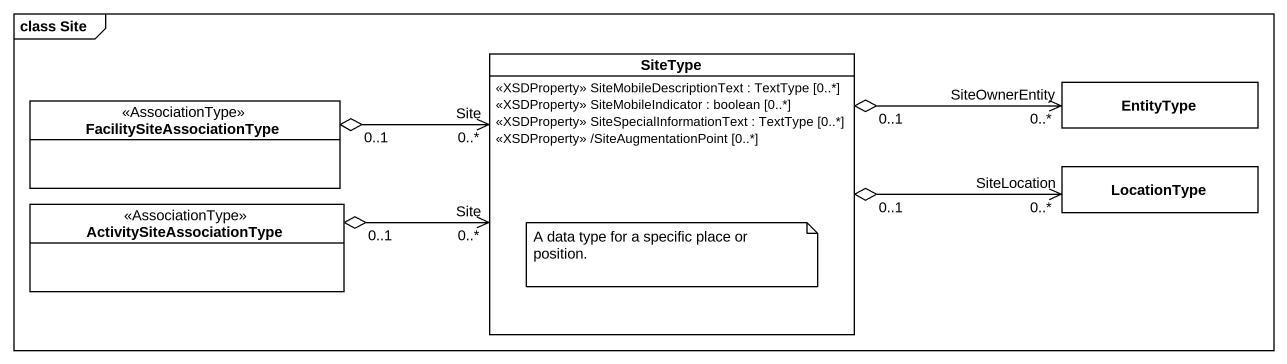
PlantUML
@startuml
mainframe class Site
hide circle
hide empty members
class SiteType {
  <<XSDProperty>> SiteMobileDescriptionText : TextType [0..*]
  <<XSDProperty>> SiteMobileIndicator : boolean [0..*]
  <<XSDProperty>> SiteSpecialInformationText : TextType [0..*]
  <<XSDProperty>> /SiteAugmentationPoint [0..*]
}
class EntityType
class FacilitySiteAssociationType <<AssociationType>>
class LocationType
class ActivitySiteAssociationType <<AssociationType>>
SiteType "0..1" o-right-> "SiteOwnerEntity\n0..*" EntityType
SiteType "0..1" o-right-> "SiteLocation\n0..*" LocationType
FacilitySiteAssociationType "0..1" o-right-> "Site\n0..*" SiteType
ActivitySiteAssociationType "0..1" o-right-> "Site\n0..*" SiteType
note bottom of SiteType : A data type for a specific place or position.
@enduml
